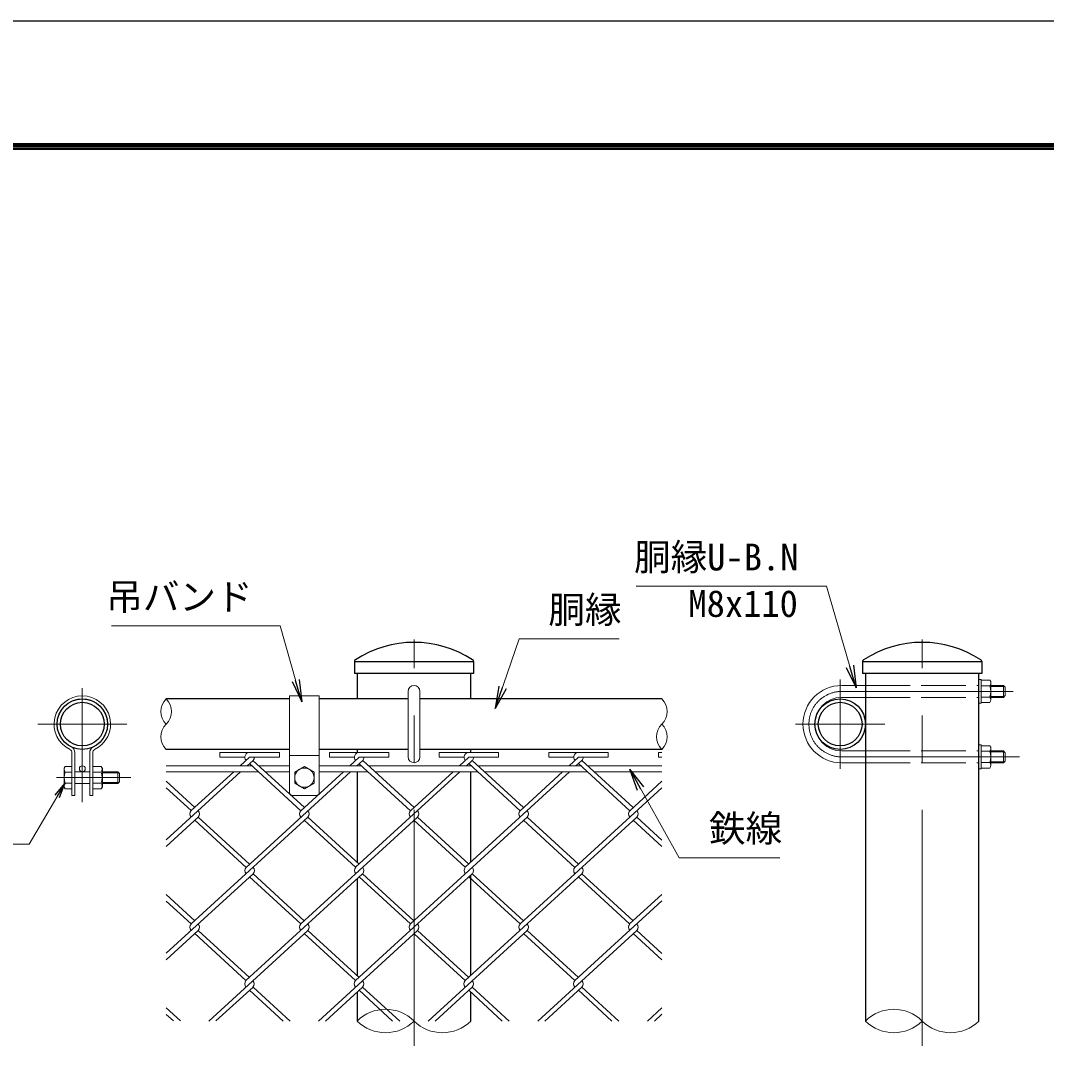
# Model space of a CAD drawing. Units: millimetres, scale not verified. Extents: x -6300 to 6300, y -4455 to 4455.
# Drawn here: x 900 to 3658, y 1651 to 4455 of the extents above; entities that cross this region are included whole.
import ezdxf
from ezdxf.enums import TextEntityAlignment as Align

# ---------------------------------------------------------------- set-up
doc = ezdxf.new("R2010")
doc.units = ezdxf.units.MM
doc.header["$LTSCALE"] = 20
doc.linetypes.add('DASHED', pattern=[7.5, 6, -1.5])
doc.linetypes.add('USER1', pattern=[50.8, 31.75, -6.35, 6.35, -6.35])
for name, color, linetype, lineweight in [('0-0_D-STR1', 1, 'Continuous', 25), ('0-1_D-STR3', 3, 'Continuous', 13), ('0-2_D-BMK', 2, 'USER1', 13), ('0-3_D-STR2', 7, 'Continuous', 13), ('0-4_D-STR-DIM', 7, 'Continuous', 13), ('0-A_D-STR-TXT', 7, 'Continuous', 13), ('0-C_D-TTL', 7, 'Continuous', 25)]:
    doc.layers.add(name, color=color, linetype=linetype, lineweight=lineweight)
doc.layers.add('0-5_0', color=7, linetype='Continuous')
doc.styles.add('ＭＳ ゴシック', font='')
doc.styles.get('ＭＳ ゴシック').set_extended_font_data('MS Gothic')

# ---------------------------------------------------------------- blocks, each defined once
blk = doc.blocks.new('_Open')
at = {"layer": '0-5_0'}
blk.add_line((-20, 3.333), (0, 0), dxfattribs=at)
blk.add_lwpolyline([(-20, -3.333), (0, 0), (-20, 0)], dxfattribs=at)

msp = doc.modelspace()

# ---------------------------------------------------------------- linework, layer by layer
at = {"layer": '0-0_D-STR1'}
for p, q in [((1797.2, 2731.4), (1797.2, 2699.19)), ((2118, 2731.19), (1797.21, 2731.19)), ((2118, 2731.4), (2118, 2699.19)), ((3164.13, 2731.4), (3164.13, 2699.19)), ((3484.93, 2731.19), (3164.13, 2731.19)), ((3484.93, 2731.4), (3484.93, 2699.19)), ((2118, 2699.19), (1797.2, 2699.19)), ((1805, 2699.19), (1805, 2631.19)), ((2110.2, 2631.19), (2110.2, 2699.19)), ((3484.93, 2699.19), (3164.13, 2699.19)), ((3171.93, 2699.19), (3171.93, 1764.52)), ((3477.13, 1764.52), (3477.13, 2699.19)), ((1622.69, 2631.19), (1290.94, 2631.19)), ((1941.6, 2631.19), (1702.69, 2631.19)), ((2624.27, 2631.19), (1973.6, 2631.19)), ((1622.69, 2495.19), (1290.94, 2495.19)), ((1941.6, 2495.19), (1702.69, 2495.19)), ((1805, 2495.19), (1805, 2486.98)), ((2624.27, 2495.19), (1973.6, 2495.19)), ((2110.2, 2486.98), (2110.2, 2495.19)), ((1805, 2452.11), (1805, 2451.19)), ((1805, 2435.19), (1805, 2191.35)), ((2110.2, 2191.73), (2110.2, 2435.19)), ((1805, 2147.58), (1805, 1886.39)), ((2110.2, 1886.77), (2110.2, 2157.01)), ((1805, 1842.62), (1805, 1764.52)), ((2110.2, 1764.52), (2110.2, 1842.24))]:
    msp.add_line(p, q, dxfattribs=at)
for centre, radius in [((1065.35, 2563.19), 68), ((1065.35, 2563.19), 58.8), ((3103.93, 2563.19), 68), ((3103.93, 2563.19), 58.8)]:
    msp.add_circle(centre, radius, dxfattribs=at)
for centre, radius, start, end in [((1957.6, 2493.94), 289.24, 56.96759, 123.03241), ((3324.53, 2493.94), 289.24, 56.96759, 123.03241), ((1803.2, 2731.4), 6, 123.03241, 180), ((2112, 2731.4), 6, 0, 56.96759), ((3170.13, 2731.4), 6, 123.03241, 180), ((3478.93, 2731.4), 6, 0, 56.96759)]:
    msp.add_arc(centre, radius, start, end, dxfattribs=at)
at = {"layer": '0-1_D-STR3'}
for p, q in [((3107.93, 2667.19), (3171.93, 2667.19)), ((3477.13, 2683.19), (3483.53, 2683.19)), ((3483.53, 2683.19), (3483.53, 2619.19)), ((3483.53, 2681.19), (3506.73, 2681.19)), ((3506.73, 2666.19), (3483.53, 2666.19)), ((3509.53, 2674.87), (3509.53, 2628.6)), ((3509.53, 2667.19), (3543.13, 2667.19)), ((3509.53, 2664.39), (3545.93, 2664.39)), ((1622.69, 2639.19), (1622.69, 2379.19)), ((1702.69, 2639.19), (1622.69, 2639.19)), ((1702.69, 2639.19), (1702.69, 2379.19)), ((1941.6, 2475.19), (1941.6, 2651.19)), ((1973.6, 2475.19), (1973.6, 2651.19)), ((3506.73, 2636.19), (3483.53, 2636.19)), ((3509.53, 2637.99), (3545.93, 2637.99)), ((3543.13, 2635.19), (3547.93, 2639.99)), ((3547.93, 2662.39), (3547.93, 2639.99)), ((3107.93, 2635.19), (3171.93, 2635.19)), ((3483.53, 2621.19), (3506.73, 2621.19)), ((3509.53, 2635.19), (3543.13, 2635.19)), ((3477.13, 2507.19), (3483.53, 2507.19)), ((3483.53, 2507.19), (3483.53, 2443.19)), ((3483.53, 2505.19), (3506.73, 2505.19)), ((3509.53, 2498.87), (3509.53, 2452.6)), ((1037.35, 2487.29), (1037.35, 2371.19)), ((1045.35, 2487.29), (1045.35, 2371.19)), ((1085.35, 2487.29), (1085.35, 2371.19)), ((1093.35, 2487.29), (1093.35, 2371.19)), ((1702.69, 2479.19), (1622.69, 2479.19)), ((3107.93, 2491.19), (3171.93, 2491.19)), ((3506.73, 2490.19), (3483.53, 2490.19)), ((3509.53, 2491.19), (3543.13, 2491.19)), ((3509.53, 2488.39), (3545.93, 2488.39)), ((3547.93, 2486.39), (3547.93, 2463.99)), ((1016.15, 2444.39), (1018.93, 2449.21)), ((1016.15, 2444.39), (1016.15, 2393.99)), ((1037.35, 2449.21), (1018.93, 2449.21)), ((1037.35, 2449.21), (1037.35, 2389.16)), ((1093.35, 2449.21), (1116.45, 2449.21)), ((1093.35, 2389.16), (1093.35, 2449.21)), ((1116.45, 2449.21), (1119.35, 2444.19)), ((1119.35, 2394.19), (1119.35, 2444.19)), ((1290.94, 2451.19), (1521.39, 2451.19)), ((1540.34, 2451.19), (1622.69, 2451.19)), ((1636.69, 2434.15), (1662.69, 2449.19)), ((1662.69, 2449.19), (1688.69, 2434.15)), ((1702.69, 2451.19), (1816.3, 2451.19)), ((1835.25, 2451.19), (2111.21, 2451.19)), ((2130.16, 2451.19), (2406.12, 2451.19)), ((2425.07, 2451.19), (2624.27, 2451.19)), ((3107.93, 2459.19), (3171.93, 2459.19)), ((3506.73, 2460.19), (3483.53, 2460.19)), ((3483.53, 2445.19), (3506.73, 2445.19)), ((3509.53, 2461.99), (3545.93, 2461.99)), ((3509.53, 2459.19), (3543.13, 2459.19)), ((3543.13, 2459.19), (3547.93, 2463.99)), ((1037.35, 2434.2), (1018.93, 2434.2)), ((1045.35, 2435.19), (1085.35, 2435.19)), ((1093.35, 2434.2), (1116.45, 2434.2)), ((1119.35, 2435.19), (1160.55, 2435.19)), ((1119.35, 2432.19), (1163.55, 2432.19)), ((1160.55, 2435.19), (1165.35, 2430.39)), ((1160.55, 2435.19), (1160.55, 2403.19)), ((1165.35, 2430.39), (1165.35, 2407.99)), ((1290.94, 2435.19), (1538.85, 2435.19)), ((1557.8, 2435.19), (1622.69, 2435.19)), ((1636.69, 2434.15), (1636.69, 2404.22)), ((1688.69, 2434.15), (1688.69, 2404.22)), ((1702.69, 2435.19), (1833.76, 2435.19)), ((1852.71, 2435.19), (2128.67, 2435.19)), ((2147.62, 2435.19), (2423.58, 2435.19)), ((2442.53, 2435.19), (2624.27, 2435.19)), ((1016.15, 2393.99), (1018.93, 2389.16)), ((1037.35, 2404.17), (1018.93, 2404.17)), ((1037.35, 2389.16), (1018.93, 2389.16)), ((1045.35, 2403.19), (1085.35, 2403.19)), ((1093.35, 2404.17), (1116.45, 2404.17)), ((1093.35, 2389.16), (1116.45, 2389.16)), ((1116.45, 2389.16), (1119.35, 2394.19)), ((1119.35, 2406.19), (1163.55, 2406.19)), ((1119.35, 2403.19), (1160.55, 2403.19)), ((1160.55, 2403.19), (1165.35, 2407.99)), ((1037.35, 2371.19), (1045.35, 2371.19)), ((1085.35, 2371.19), (1093.35, 2371.19)), ((1694.69, 2371.19), (1630.69, 2371.19))]:
    msp.add_line(p, q, dxfattribs=at)
at = {"layer": '0-1_D-STR3', "linetype": 'DASHED'}
for p, q in [((3171.93, 2667.19), (3477.13, 2667.19)), ((3171.93, 2635.19), (3477.13, 2635.19)), ((3171.93, 2491.19), (3477.13, 2491.19)), ((3171.93, 2459.19), (3477.13, 2459.19))]:
    msp.add_line(p, q, dxfattribs=at)
at = {"layer": '0-1_D-STR3'}
for points in [[(3477.13, 2683.19), (3477.13, 2619.19), (3483.53, 2619.19)], [(3547.93, 2662.39), (3543.13, 2667.19), (3543.13, 2635.19)], [(3477.13, 2507.19), (3477.13, 2443.19), (3483.53, 2443.19)], [(3547.93, 2486.39), (3543.13, 2491.19), (3543.13, 2459.19)], [(1636.69, 2404.22), (1662.69, 2389.19), (1688.69, 2404.22)]]:
    msp.add_lwpolyline(points, dxfattribs=at)
for centre, radius in [((1065.35, 2443.19), 8), ((1662.69, 2419.19), 25.97)]:
    msp.add_circle(centre, radius, dxfattribs=at)
for centre, radius, start, end in [((1957.6, 2651.19), 16, 0, 180), ((3107.93, 2563.19), 104, 90, 270), ((3498.33, 2673.69), 11.26, 318.21899, 41.78101), ((3467.95, 2651.19), 41.58, 338.85295, 21.14705), ((1065.35, 2563.19), 76, 295.37693, 244.62307), ((3498.08, 2628.69), 11.44, 319.0514, 40.9486), ((1065.35, 2563.19), 68, 295.37693, 244.62307), ((3107.93, 2563.19), 72, 90, 270), ((3107.93, 2563.19), 72, 90, 270), ((1029.35, 2487.29), 16, 0, 64.62307), ((1101.35, 2487.29), 16, 115.37693, 180), ((3498.33, 2497.69), 11.26, 318.21899, 41.78101), ((1029.35, 2487.29), 8, 0, 64.62307), ((1101.35, 2487.29), 8, 115.37693, 180), ((1957.6, 2475.19), 16, 180, 0), ((3467.95, 2475.19), 41.58, 338.85295, 21.14705), ((1029.9, 2441.7), 13.29, 145.61585, 214.38415), ((1105.48, 2441.7), 13.29, 325.61586, 34.38414), ((3498.08, 2452.69), 11.44, 319.0514, 40.9486), ((1066.29, 2419.19), 49.68, 162.4121, 197.5879), ((1069.09, 2419.19), 49.68, 342.4121, 17.5879), ((1029.9, 2396.67), 13.29, 145.61585, 214.38415), ((1105.48, 2396.67), 13.29, 325.61585, 34.38416), ((1630.69, 2379.19), 8, 180, 270), ((1694.69, 2379.19), 8, 270, 0)]:
    msp.add_arc(centre, radius, start, end, dxfattribs=at)
at = {"layer": '0-2_D-BMK'}
for p, q in [((1957.6, 1697.85), (1957.6, 2791.19)), ((3324.53, 1697.85), (3324.53, 2791.19)), ((3103.93, 2683.19), (3103.93, 2443.19)), ((1065.35, 2660.26), (1065.35, 2353.6)), ((3107.93, 2651.19), (3569.5, 2651.19)), ((1185.35, 2563.19), (945.35, 2563.19)), ((3223.93, 2563.19), (2983.93, 2563.19)), ((3107.93, 2475.19), (3586.3, 2475.19)), ((995.67, 2419.19), (1195.67, 2419.19))]:
    msp.add_line(p, q, dxfattribs=at)
msp.add_arc((3107.93, 2563.19), 88, 90, 270, dxfattribs=at)
at = {"layer": '0-3_D-STR2'}
for p, q in [((1435.48, 2487.21), (1595.48, 2487.21)), ((1435.48, 2474.41), (1435.48, 2487.21)), ((1435.48, 2474.41), (1502.63, 2474.41)), ((1515.48, 2474.41), (1490.16, 2451.21)), ((1730.15, 2486.98), (1890.15, 2486.98)), ((1730.15, 2474.18), (1730.15, 2486.98)), ((1730.15, 2474.18), (1797.3, 2474.18)), ((1810.15, 2474.18), (1785.05, 2451.19)), ((2025.06, 2486.98), (2185.06, 2486.98)), ((2025.06, 2474.18), (2025.06, 2486.98)), ((2025.06, 2474.18), (2092.21, 2474.18)), ((2105.06, 2474.18), (2079.96, 2451.19)), ((2105.06, 2474.18), (2185.06, 2474.18)), ((2185.06, 2474.18), (2185.06, 2486.98)), ((2320.19, 2487.19), (2480.19, 2487.19)), ((2320.19, 2474.39), (2320.19, 2487.19)), ((2320.19, 2474.39), (2387.34, 2474.39)), ((2400.19, 2474.39), (2374.87, 2451.19)), ((2614.88, 2486.98), (2624.27, 2486.98)), ((2614.88, 2474.18), (2614.88, 2486.98)), ((2614.88, 2474.18), (2624.27, 2474.18)), ((1524.5, 2465.74), (1508.64, 2451.21)), ((1653.22, 2330.39), (1515, 2457.04)), ((1662.69, 2339.07), (1524.47, 2465.72)), ((1819.62, 2465.5), (1804, 2451.19)), ((1948.13, 2330.39), (1810.15, 2456.82)), ((1957.6, 2339.07), (1819.62, 2465.5)), ((2114.3, 2465.72), (2098.43, 2451.19)), ((2243.04, 2330.39), (2104.82, 2457.04)), ((2252.51, 2339.07), (2114.3, 2465.72)), ((2409.21, 2465.72), (2393.34, 2451.19)), ((2537.95, 2330.39), (2399.73, 2457.04)), ((2547.43, 2339.07), (2409.21, 2465.72)), ((1491.17, 2435.21), (1290.94, 2251.72)), ((1472.7, 2435.21), (1358.33, 2330.41)), ((1786.54, 2435.19), (1505.79, 2177.93)), ((1767.59, 2435.19), (1653.22, 2330.39)), ((2080.97, 2435.19), (1800.46, 2178.14)), ((2062.5, 2435.19), (1948.13, 2330.39)), ((2375.88, 2435.19), (2095.37, 2178.14)), ((2357.41, 2435.19), (2243.04, 2330.39)), ((1367.81, 2339.09), (1290.94, 2409.52)), ((1358.33, 2330.41), (1290.94, 2392.16)), ((2624.27, 2392.12), (2390.5, 2177.91)), ((2624.27, 2409.48), (2537.95, 2330.39)), ((1377.04, 2313.26), (1290.94, 2234.36)), ((1671.95, 2313.26), (1358.12, 2025.69)), ((1505.79, 2177.93), (1367.57, 2304.58)), ((1515.26, 2186.61), (1377.04, 2313.26)), ((1966.84, 2313.24), (1653.01, 2025.67)), ((1800.46, 2178.14), (1662.48, 2304.58)), ((1809.94, 2186.83), (1671.95, 2313.26)), ((2261.75, 2313.24), (1947.92, 2025.67)), ((2095.37, 2178.14), (1957.39, 2304.58)), ((2104.85, 2186.83), (1966.86, 2313.26)), ((2556.66, 2313.24), (2242.83, 2025.67)), ((2390.5, 2177.91), (2252.28, 2304.56)), ((2399.97, 2186.59), (2261.75, 2313.24)), ((2624.27, 2233.93), (2547.19, 2304.56)), ((2624.27, 2251.29), (2556.66, 2313.24)), ((1524.5, 2160.78), (1290.94, 1946.76)), ((1819.41, 2160.78), (1505.55, 1873.19)), ((1662.48, 2034.35), (1524.5, 2160.78)), ((2114.32, 2160.78), (1800.46, 1873.19)), ((1957.39, 2034.35), (1819.41, 2160.78)), ((2409.21, 2160.76), (2095.37, 1873.19)), ((2252.3, 2034.35), (2114.32, 2160.78)), ((2547.19, 2034.32), (2409.21, 2160.76)), ((1653.01, 2025.67), (1515.02, 2152.1)), ((1947.92, 2025.67), (1809.94, 2152.1)), ((2242.83, 2025.67), (2104.85, 2152.1)), ((2537.72, 2025.64), (2400.56, 2151.32)), ((1367.59, 2034.37), (1290.94, 2104.61)), ((2624.27, 2104.96), (2537.72, 2025.64)), ((1358.12, 2025.69), (1290.94, 2087.25)), ((2624.27, 2087.6), (2390.28, 1873.19)), ((1377.07, 2008.33), (1290.94, 1929.4)), ((1505.57, 1873.21), (1367.59, 1999.65)), ((1515.05, 1881.89), (1377.07, 2008.33)), ((1671.95, 2008.3), (1405.91, 1764.52)), ((1800.46, 1873.19), (1662.48, 1999.62)), ((1809.94, 1881.87), (1671.95, 2008.3)), ((1966.86, 2008.3), (1700.82, 1764.52)), ((2095.37, 1873.19), (1958.22, 1998.87)), ((2104.85, 1881.87), (1966.86, 2008.3)), ((2261.77, 2008.3), (1995.73, 1764.52)), ((2390.28, 1873.19), (2252.3, 1999.62)), ((2399.76, 1881.87), (2261.77, 2008.3)), ((2556.66, 2008.28), (2290.64, 1764.52)), ((2624.27, 1928.97), (2547.19, 1999.6)), ((2624.27, 1946.33), (2556.66, 2008.28)), ((1524.52, 1855.85), (1424.88, 1764.54)), ((1624.14, 1764.52), (1524.5, 1855.83)), ((1819.41, 1855.83), (1719.77, 1764.52)), ((1919.05, 1764.52), (1819.41, 1855.83)), ((2114.32, 1855.83), (2014.68, 1764.52)), ((2213.96, 1764.52), (2114.32, 1855.83)), ((2409.23, 1855.83), (2309.59, 1764.52)), ((2508.87, 1764.52), (2409.23, 1855.83)), ((1605.19, 1764.52), (1515.02, 1847.14)), ((1900.11, 1764.52), (1809.94, 1847.14)), ((2195.02, 1764.52), (2104.85, 1847.14)), ((2489.93, 1764.52), (2399.76, 1847.14)), ((1329.25, 1764.54), (1290.94, 1799.65)), ((2624.27, 1800), (2585.55, 1764.52)), ((1310.31, 1764.54), (1290.94, 1782.29)), ((2624.27, 1782.64), (2604.5, 1764.52))]:
    msp.add_line(p, q, dxfattribs=at)
for points in [[(1515.48, 2474.41), (1595.48, 2474.41), (1595.48, 2487.21)], [(1810.15, 2474.18), (1890.15, 2474.18), (1890.15, 2486.98)], [(2400.19, 2474.39), (2480.19, 2474.39), (2480.19, 2487.19)]]:
    msp.add_lwpolyline(points, dxfattribs=at)
for centre, start, end in [((1515.48, 2474.41), 85, 222.5), ((1515.26, 2474.21), 317.5, 0.89905), ((1810.15, 2474.18), 95, 222.5), ((1810.15, 2474.18), 317.5, 0), ((2105.06, 2474.18), 85, 222.5), ((2105.06, 2474.18), 317.5, 0), ((2400.19, 2474.39), 85, 222.5), ((2399.97, 2474.18), 317.5, 0.89905), ((1367.81, 2321.73), 137.5, 222.5), ((1367.81, 2321.73), 317.5, 42.5), ((1662.69, 2321.7), 137.5, 222.5), ((1662.69, 2321.7), 317.5, 42.5), ((1957.6, 2321.7), 137.5, 222.5), ((1957.6, 2321.7), 317.5, 42.5), ((2252.51, 2321.7), 137.5, 222.5), ((2252.51, 2321.7), 317.5, 42.5), ((2547.43, 2321.7), 137.5, 222.5), ((2547.43, 2321.7), 317.5, 42.5), ((1515.24, 2169.23), 137.5, 222.5), ((1515.24, 2169.23), 317.5, 42.5), ((1810.15, 2169.23), 137.5, 222.5), ((1810.15, 2169.23), 317.5, 42.5), ((2105.06, 2169.23), 137.5, 222.5), ((2105.06, 2169.23), 317.5, 42.5), ((2399.97, 2169.23), 137.5, 222.5), ((2399.97, 2169.23), 317.5, 42.5), ((1367.81, 2016.77), 137.5, 222.5), ((1367.81, 2016.77), 317.5, 42.5), ((1662.48, 2016.98), 137.5, 222.5), ((1662.48, 2016.98), 317.5, 42.5), ((1957.39, 2016.98), 137.5, 222.5), ((1957.39, 2016.98), 317.5, 42.5), ((2252.51, 2016.75), 137.5, 222.5), ((2252.51, 2016.75), 317.5, 42.5), ((2547.43, 2016.75), 137.5, 222.5), ((2547.43, 2016.75), 317.5, 42.5), ((1515, 1864.48), 137.5, 222.5), ((1515, 1864.48), 317.5, 42.5), ((1809.91, 1864.48), 137.5, 222.5), ((1809.91, 1864.48), 317.5, 42.5), ((2104.82, 1864.48), 137.5, 222.5), ((2104.82, 1864.48), 317.5, 42.5), ((2399.73, 1864.48), 137.5, 222.5), ((2399.73, 1864.48), 317.5, 42.5)]:
    msp.add_arc(centre, 12.85, start, end, dxfattribs=at)
at = {"layer": '0-4_D-STR-DIM'}
for centre, radius, start, end in [((1325.15, 2597.19), 48.24, 135.18146, 224.81854), ((1256.72, 2597.19), 48.24, 315.18146, 44.81854), ((2590.05, 2597.19), 48.24, 315.18146, 44.81854), ((1325.15, 2529.19), 48.24, 135.18146, 224.81854), ((2658.49, 2529.19), 48.24, 135.18146, 224.81854), ((2590.05, 2529.19), 48.24, 315.18146, 44.81854), ((1881.3, 1687.73), 108.25, 45.18146, 134.81854), ((3248.23, 1687.73), 108.25, 45.18146, 134.81854), ((1881.3, 1841.3), 108.25, 225.18146, 314.81854), ((2033.9, 1841.3), 108.25, 225.18146, 314.81854), ((3248.23, 1841.3), 108.25, 225.18146, 314.81854), ((3400.83, 1841.3), 108.25, 225.18146, 314.81854)]:
    msp.add_arc(centre, radius, start, end, dxfattribs=at)
at = {"layer": '0-A_D-STR-TXT'}
for points in [[(2554.9, 2934.17), (3067.2, 2934.17), (3146.05, 2662.96)], [(1143.89, 2827.43), (1597.56, 2827.43), (1654.89, 2625.2)], [(2509.82, 2792.52), (2240.42, 2792.52), (2176.84, 2606.87)], [(2941.91, 2203.39), (2670.6, 2203.39), (2539.11, 2439.99)], [(409.4, 2240.05), (922.08, 2240.05), (1017.17, 2401.73)]]:
    msp.add_lwpolyline(points, dxfattribs=at)
at = {"layer": '0-C_D-TTL', "color": 2}
msp.add_lwpolyline([(-6299.52, 4455.34), (6300.48, 4455.34), (6300.48, -4454.66), (-6299.52, -4454.66)], close=True, dxfattribs=at)
at = {"layer": '0-C_D-TTL'}
for points in [[(-5894.52, 4125.34), (5895.48, 4125.34), (5895.48, -4124.66), (-5894.52, -4124.66)], [(-5890.77, 4121.59), (5891.73, 4121.59), (5891.73, -4120.91), (-5890.77, -4120.91)], [(-5887.02, 4117.84), (5887.98, 4117.84), (5887.98, -4117.16), (-5887.02, -4117.16)], [(-5883.27, 4114.09), (5884.23, 4114.09), (5884.23, -4113.41), (-5883.27, -4113.41)], [(-5879.52, 4110.34), (5880.48, 4110.34), (5880.48, -4109.66), (-5879.52, -4109.66)]]:
    msp.add_lwpolyline(points, close=True, dxfattribs=at)

# ---------------------------------------------------------------- block references
at = {"layer": '0-A_D-STR-TXT'}
for p, xscale, yscale, rotation in [((3146.61, 2661.04), 3, 3, 286.2108), ((1655.43, 2623.27), 3, 3, 285.82586), ((2176.19, 2604.97), 3, 3, 251.09563), ((2538.14, 2441.74), 3, 3, 119.06193), ((1018.18, 2403.45), 2, 2, 59.5375)]:
    msp.add_blockref('_Open', p, dxfattribs=dict(at, xscale=xscale, yscale=yscale, rotation=rotation))

# ---------------------------------------------------------------- texts
at = {"layer": '0-A_D-STR-TXT', "style": 'ＭＳ ゴシック'}
for s, p in [('胴縁U-B.N', (2549.57, 2955.15)), ('吊バンド', (1129.8, 2848.21)), ('胴縁', (2319.09, 2813.49)), ('M8x110', (2695.76, 2830)), ('鉄線', (2751.17, 2224.93))]:
    msp.add_text(s, height=72.14, dxfattribs=at).set_placement(p, align=Align.BOTTOM_LEFT)

doc.saveas('drawing.dxf')
